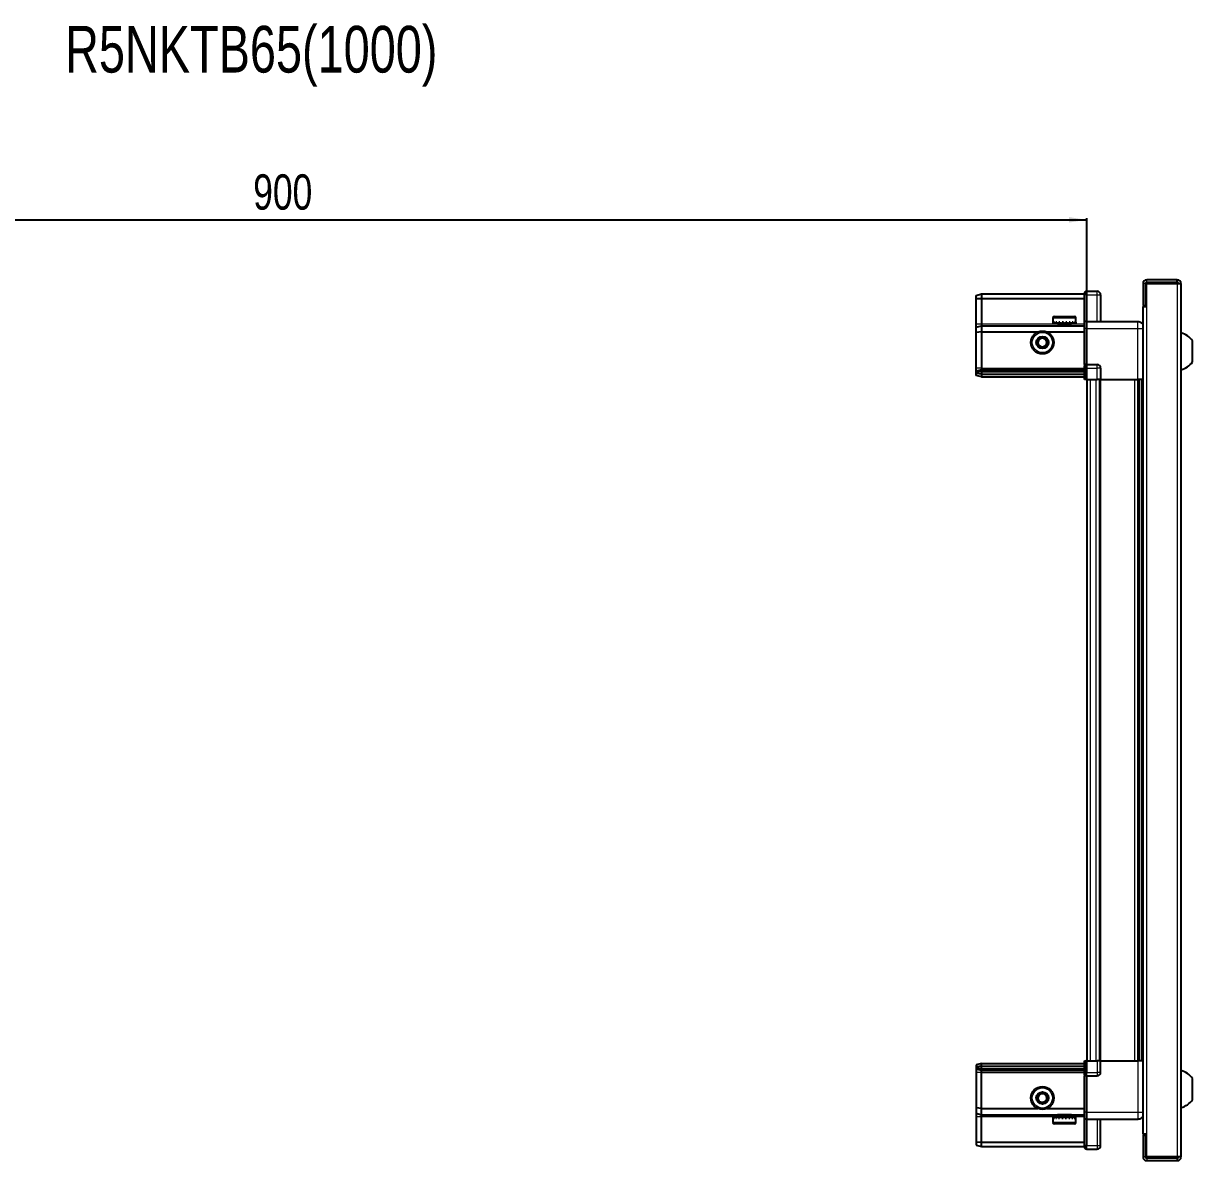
# Model space of a CAD drawing. Header units: millimetres. Extents: x 899 to 3479, y 107 to 1889.
# Drawn here: x 2063 to 2725, y 1244 to 1889 of the extents above; entities that cross this region are included whole.
import ezdxf

# ---------------------------------------------------------------- set-up
doc = ezdxf.new("R2010")
doc.units = ezdxf.units.MM
doc.layers.add('FORMAT', color=7, linetype='Continuous')
doc.styles.add('SLDTEXTSTYLE0', font='TXT', dxfattribs={"width": 0.75})
doc.dimstyles.new('SLDDIMSTYLE0', dxfattribs={"dimtxt": 20, "dimasz": 10, "dimexe": 0, "dimexo": 0.0625, "dimgap": 5, "dimtad": 2, "dimdec": 1, "dimrnd": 1e-09, "dimzin": 12, "dimdsep": 46, "dimtxsty": 'SLDTEXTSTYLE0', "dimsah": 1, "dimcen": 0.09, "dimadec": 0, "dimazin": 3, "dimtfac": 1, "dimtofl": 0, "dimtmove": 0, "dimatfit": 3, "dimfxl": 0, "dimfrac": 2, "dimtolj": 1, "dimtzin": 12, "dimarcsym": 0})

# ---------------------------------------------------------------- blocks, each defined once
blk = doc.blocks.new('_D_4')
at = {"layer": 'FORMAT'}
for p, q in [((1764.9, 1686.94), (1764.9, 1778.43)), ((1764.9, 1777.43), (2664.9, 1777.43)), ((2664.9, 1686.94), (2664.9, 1778.43))]:
    blk.add_line(p, q, dxfattribs=at)
for points in [[(1764.9, 1777.43), (1774.9, 1775.9), (1774.9, 1778.97)], [(2664.9, 1777.43), (2654.9, 1778.97), (2654.9, 1775.9)]]:
    blk.add_solid(points, dxfattribs=at)
at = {"layer": 'FORMAT', "insert": (2192.73, 1803.22), "char_height": 20, "attachment_point": 1, "style": 'SLDTEXTSTYLE0'}
blk.add_mtext('900', dxfattribs=at)

msp = doc.modelspace()

# ---------------------------------------------------------------- linework, layer by layer
at = {"color": 7, "linetype": 'Continuous', "lineweight": 25}
for p, q in [((2716.15, 1743.43), (2698.85, 1743.43)), ((2716.15, 1741.93), (2698.85, 1741.93)), ((2716.15, 1741.93), (2716.15, 1743.43)), ((2602.25, 1734.63), (2605.25, 1735.43)), ((2605.25, 1735.43), (2605.25, 1732.93)), ((2605.25, 1735.43), (2663.55, 1735.43)), ((2664.41, 1736.93), (2663.55, 1736.43)), ((2664.41, 1736.93), (2663.55, 1736.43)), ((2663.55, 1736.43), (2663.55, 1734.93)), ((2664.75, 1736.93), (2664.41, 1736.93)), ((2664.75, 1736.93), (2664.41, 1736.93)), ((2664.75, 1736.93), (2664.75, 1736.93)), ((2664.75, 1734.93), (2664.75, 1736.93)), ((2664.75, 1736.93), (2670.75, 1736.93)), ((2696.75, 1741.33), (2696.75, 1728.93)), ((2698.25, 1741.33), (2698.25, 1728.93)), ((2698.75, 1728.43), (2698.75, 1741.33)), ((2698.75, 1741.33), (2716.15, 1741.33)), ((2716.15, 1741.33), (2718.25, 1741.33)), ((2718.25, 1741.33), (2718.25, 1246.53)), ((2602.25, 1732.78), (2602.25, 1734.63)), ((2602.25, 1732.78), (2605.25, 1732.93)), ((2602.25, 1718.43), (2602.25, 1732.78)), ((2605.25, 1732.93), (2605.25, 1718.43)), ((2605.25, 1732.93), (2663.55, 1732.93)), ((2663.55, 1720.13), (2663.55, 1734.93)), ((2664.75, 1734.93), (2664.75, 1720.13)), ((2672.75, 1734.93), (2672.75, 1719.93)), ((2696.75, 1728.93), (2698.25, 1728.93)), ((2646.55, 1722.63), (2657.95, 1722.63)), ((2696.65, 1728.43), (2696.65, 1259.43)), ((2696.65, 1728.43), (2698.75, 1728.43)), ((2602.25, 1716.63), (2602.25, 1718.43)), ((2602.25, 1716.63), (2605.25, 1717.43)), ((2602.25, 1713.6), (2602.25, 1716.63)), ((2605.25, 1718.43), (2605.25, 1717.43)), ((2605.25, 1717.43), (2605.25, 1713.93)), ((2605.25, 1717.43), (2663.55, 1717.43)), ((2645.75, 1721.83), (2645.75, 1718.93)), ((2645.75, 1718.93), (2645.79, 1718.93)), ((2645.91, 1719.43), (2645.79, 1719.43)), ((2645.79, 1719.43), (2645.79, 1718.93)), ((2645.79, 1718.93), (2645.91, 1718.93)), ((2645.91, 1719.43), (2645.91, 1718.93)), ((2645.91, 1718.93), (2646.32, 1718.93)), ((2646.66, 1719.43), (2646.32, 1719.43)), ((2646.32, 1719.43), (2646.32, 1718.93)), ((2646.32, 1718.93), (2646.66, 1718.93)), ((2646.66, 1719.43), (2646.66, 1718.93)), ((2646.66, 1718.93), (2647.43, 1718.93)), ((2647.95, 1719.43), (2647.43, 1719.43)), ((2647.43, 1719.43), (2647.43, 1718.93)), ((2647.43, 1718.93), (2647.95, 1718.93)), ((2647.85, 1718.93), (2647.85, 1718.83)), ((2647.85, 1718.83), (2656.65, 1718.83)), ((2647.95, 1719.43), (2647.95, 1718.93)), ((2647.95, 1718.93), (2649.01, 1718.93)), ((2648.25, 1718.43), (2648.94, 1717.95)), ((2648.25, 1718.43), (2656.25, 1718.43)), ((2648.94, 1717.95), (2648.25, 1717.47)), ((2648.25, 1717.47), (2648.25, 1717.43)), ((2648.25, 1717.47), (2656.25, 1717.47)), ((2648.94, 1717.95), (2655.56, 1717.95)), ((2649.67, 1719.43), (2649.01, 1719.43)), ((2649.01, 1719.43), (2649.01, 1718.93)), ((2649.01, 1718.93), (2649.67, 1718.93)), ((2649.67, 1719.43), (2649.67, 1718.93)), ((2649.67, 1718.93), (2650.91, 1718.93)), ((2651.64, 1719.43), (2650.91, 1719.43)), ((2650.91, 1719.43), (2650.91, 1718.93)), ((2650.91, 1718.93), (2651.34, 1718.93)), ((2651.34, 1719.43), (2651.34, 1718.93)), ((2651.64, 1719.43), (2651.64, 1718.93)), ((2651.64, 1718.93), (2652.94, 1718.93)), ((2653.67, 1719.43), (2652.94, 1719.43)), ((2652.94, 1719.43), (2652.94, 1718.93)), ((2653.21, 1719.43), (2653.21, 1718.93)), ((2653.21, 1718.93), (2653.67, 1718.93)), ((2653.67, 1719.43), (2653.67, 1718.93)), ((2653.67, 1718.93), (2654.9, 1718.93)), ((2655.56, 1719.43), (2654.9, 1719.43)), ((2654.9, 1719.43), (2654.9, 1718.93)), ((2654.9, 1718.93), (2655.56, 1718.93)), ((2655.56, 1719.43), (2655.56, 1718.93)), ((2655.56, 1718.93), (2656.61, 1718.93)), ((2655.56, 1717.95), (2656.25, 1718.43)), ((2656.25, 1717.47), (2655.56, 1717.95)), ((2656.25, 1717.43), (2656.25, 1717.47)), ((2657.13, 1719.43), (2656.61, 1719.43)), ((2656.61, 1719.43), (2656.61, 1718.93)), ((2656.61, 1718.93), (2657.13, 1718.93)), ((2656.65, 1718.83), (2656.65, 1718.93)), ((2657.13, 1719.43), (2657.13, 1718.93)), ((2657.13, 1718.93), (2657.88, 1718.93)), ((2658.22, 1719.43), (2657.88, 1719.43)), ((2657.88, 1719.43), (2657.88, 1718.93)), ((2657.88, 1718.93), (2658.22, 1718.93)), ((2658.22, 1719.43), (2658.22, 1718.93)), ((2658.22, 1718.93), (2658.61, 1718.93)), ((2658.72, 1719.43), (2658.61, 1719.43)), ((2658.61, 1719.43), (2658.61, 1718.93)), ((2658.61, 1718.93), (2658.72, 1718.93)), ((2658.72, 1719.43), (2658.72, 1718.93)), ((2658.72, 1718.93), (2658.75, 1718.93)), ((2658.75, 1718.93), (2658.75, 1721.83)), ((2663.55, 1719.93), (2663.55, 1720.13)), ((2664.75, 1719.93), (2663.55, 1719.93)), ((2663.55, 1715.93), (2663.55, 1719.93)), ((2663.55, 1695.63), (2663.55, 1715.93)), ((2664.75, 1720.13), (2664.75, 1719.93)), ((2664.75, 1719.93), (2664.75, 1715.93)), ((2664.75, 1719.93), (2693.75, 1719.93)), ((2664.75, 1715.93), (2664.75, 1695.63)), ((2605.25, 1713.93), (2602.25, 1713.6)), ((2602.25, 1693.43), (2602.25, 1713.6)), ((2605.25, 1713.93), (2605.25, 1693.43)), ((2605.25, 1713.93), (2637.25, 1713.93)), ((2642.25, 1713.93), (2663.55, 1713.93)), ((2724.85, 1696.93), (2724.85, 1708.93)), ((2663.55, 1695.43), (2663.55, 1695.63)), ((2664.75, 1695.63), (2664.75, 1695.43)), ((2602.25, 1691.63), (2602.25, 1693.43)), ((2605.25, 1692.43), (2602.25, 1691.63)), ((2602.25, 1690.89), (2602.25, 1691.63)), ((2605.25, 1691.43), (2602.25, 1690.89)), ((2602.25, 1690.39), (2602.25, 1690.89)), ((2602.25, 1689.24), (2602.25, 1690.39)), ((2605.25, 1689.93), (2602.25, 1690.39)), ((2605.25, 1688.43), (2602.25, 1689.24)), ((2605.25, 1693.43), (2605.25, 1692.43)), ((2605.25, 1692.43), (2605.25, 1691.43)), ((2605.25, 1692.43), (2663.55, 1692.43)), ((2605.25, 1691.43), (2605.25, 1689.93)), ((2605.25, 1691.43), (2663.55, 1691.43)), ((2605.25, 1689.93), (2663.55, 1689.93)), ((2605.25, 1689.93), (2605.25, 1688.43)), ((2664.75, 1695.43), (2663.55, 1695.43)), ((2663.55, 1695.43), (2663.55, 1694.76)), ((2663.55, 1686.93), (2663.55, 1694.76)), ((2664.41, 1693.43), (2664.41, 1686.93)), ((2664.75, 1693.43), (2664.75, 1695.43)), ((2664.75, 1695.43), (2670.75, 1695.43)), ((2664.75, 1693.43), (2664.75, 1695.43)), ((2664.75, 1693.43), (2664.75, 1686.93)), ((2672.75, 1693.43), (2672.75, 1686.93)), ((2605.25, 1688.43), (2663.55, 1688.43)), ((2664.41, 1686.93), (2663.55, 1686.93)), ((2664.75, 1686.93), (2664.41, 1686.93)), ((2664.75, 1686.93), (2670.75, 1686.93)), ((2664.9, 1686.93), (2664.9, 1300.93)), ((2672.75, 1686.93), (2670.75, 1686.93)), ((2672.1, 1686.93), (2672.1, 1300.93)), ((2672.75, 1686.93), (2693.75, 1686.93)), ((2694.77, 1300.93), (2694.77, 1686.93)), ((2694.81, 1300.93), (2694.81, 1686.93)), ((2696.6, 1686.93), (2696.6, 1300.93)), ((2605.25, 1299.43), (2602.25, 1298.63)), ((2602.25, 1298.63), (2602.25, 1297.48)), ((2605.25, 1297.93), (2605.25, 1299.43)), ((2605.25, 1299.43), (2663.55, 1299.43)), ((2663.55, 1293.11), (2663.55, 1300.93)), ((2663.55, 1300.93), (2664.41, 1300.93)), ((2664.41, 1300.93), (2664.41, 1300.93)), ((2664.41, 1300.93), (2664.41, 1294.43)), ((2664.75, 1300.93), (2664.41, 1300.93)), ((2664.75, 1300.93), (2664.75, 1294.43)), ((2664.75, 1300.93), (2664.75, 1300.93)), ((2664.75, 1300.93), (2670.75, 1300.93)), ((2664.75, 1300.93), (2664.75, 1294.43)), ((2672.75, 1300.93), (2670.75, 1300.93)), ((2672.75, 1294.43), (2672.75, 1300.93)), ((2672.75, 1300.93), (2693.75, 1300.93)), ((2605.25, 1297.93), (2602.25, 1297.48)), ((2602.25, 1297.48), (2602.25, 1296.98)), ((2605.25, 1296.43), (2602.25, 1296.98)), ((2602.25, 1296.98), (2602.25, 1296.24)), ((2605.25, 1295.43), (2602.25, 1296.24)), ((2602.25, 1296.24), (2602.25, 1294.43)), ((2602.25, 1294.43), (2602.25, 1274.27)), ((2605.25, 1296.43), (2605.25, 1297.93)), ((2605.25, 1297.93), (2663.55, 1297.93)), ((2605.25, 1296.43), (2663.55, 1296.43)), ((2605.25, 1295.43), (2605.25, 1296.43)), ((2605.25, 1295.43), (2663.55, 1295.43)), ((2605.25, 1294.43), (2605.25, 1295.43)), ((2605.25, 1273.93), (2605.25, 1294.43)), ((2663.55, 1293.11), (2663.55, 1292.43)), ((2664.75, 1292.43), (2663.55, 1292.43)), ((2663.55, 1292.23), (2663.55, 1292.43)), ((2663.55, 1271.93), (2663.55, 1292.23)), ((2664.75, 1292.43), (2664.75, 1294.43)), ((2664.75, 1292.43), (2664.75, 1292.23)), ((2664.75, 1292.43), (2670.75, 1292.43)), ((2664.75, 1292.23), (2664.75, 1271.93)), ((2724.85, 1278.93), (2724.85, 1290.93)), ((2605.25, 1273.93), (2602.25, 1274.27)), ((2602.25, 1274.27), (2602.25, 1271.24)), ((2605.25, 1273.93), (2637.25, 1273.93)), ((2605.25, 1270.43), (2605.25, 1273.93)), ((2642.25, 1273.93), (2663.55, 1273.93)), ((2663.55, 1267.93), (2663.55, 1271.93)), ((2664.75, 1271.93), (2664.75, 1267.93)), ((2602.25, 1271.24), (2605.25, 1270.43)), ((2602.25, 1271.24), (2602.25, 1269.43)), ((2602.25, 1269.43), (2602.25, 1255.09)), ((2605.25, 1270.43), (2663.55, 1270.43)), ((2605.25, 1269.43), (2605.25, 1270.43)), ((2605.25, 1254.93), (2605.25, 1269.43)), ((2645.75, 1268.93), (2645.75, 1266.03)), ((2645.77, 1268.93), (2645.75, 1268.93)), ((2645.77, 1268.43), (2645.77, 1268.93)), ((2645.86, 1268.93), (2645.77, 1268.93)), ((2645.77, 1268.43), (2645.86, 1268.43)), ((2645.86, 1268.43), (2645.86, 1268.93)), ((2646.24, 1268.93), (2645.86, 1268.93)), ((2646.24, 1268.43), (2646.24, 1268.93)), ((2646.56, 1268.93), (2646.24, 1268.93)), ((2646.24, 1268.43), (2646.56, 1268.43)), ((2657.95, 1265.23), (2646.55, 1265.23)), ((2646.56, 1268.43), (2646.56, 1268.93)), ((2647.29, 1268.93), (2646.56, 1268.93)), ((2647.29, 1268.43), (2647.29, 1268.93)), ((2647.8, 1268.93), (2647.29, 1268.93)), ((2647.29, 1268.43), (2647.8, 1268.43)), ((2647.8, 1268.43), (2647.8, 1268.93)), ((2648.84, 1268.93), (2647.8, 1268.93)), ((2647.85, 1269.03), (2647.85, 1268.93)), ((2656.65, 1269.03), (2647.85, 1269.03)), ((2648.25, 1270.43), (2648.25, 1270.4)), ((2648.25, 1270.4), (2648.94, 1269.92)), ((2656.25, 1270.4), (2648.25, 1270.4)), ((2648.94, 1269.92), (2648.25, 1269.43)), ((2656.25, 1269.43), (2648.25, 1269.43)), ((2648.84, 1268.43), (2648.84, 1268.93)), ((2649.49, 1268.93), (2648.84, 1268.93)), ((2648.84, 1268.43), (2649.49, 1268.43)), ((2655.56, 1269.92), (2648.94, 1269.92)), ((2649.49, 1268.43), (2649.49, 1268.93)), ((2650.71, 1268.93), (2649.49, 1268.93)), ((2650.71, 1268.43), (2650.71, 1268.93)), ((2651.21, 1268.93), (2650.71, 1268.93)), ((2650.71, 1268.43), (2651.44, 1268.43)), ((2651.21, 1268.43), (2651.21, 1268.93)), ((2651.44, 1268.43), (2651.44, 1268.93)), ((2652.74, 1268.93), (2651.44, 1268.93)), ((2652.74, 1268.43), (2652.74, 1268.93)), ((2652.74, 1268.43), (2653.47, 1268.43)), ((2653.08, 1268.43), (2653.08, 1268.93)), ((2653.47, 1268.93), (2653.08, 1268.93)), ((2653.47, 1268.43), (2653.47, 1268.93)), ((2654.72, 1268.93), (2653.47, 1268.93)), ((2654.72, 1268.43), (2654.72, 1268.93)), ((2655.39, 1268.93), (2654.72, 1268.93)), ((2654.72, 1268.43), (2655.39, 1268.43)), ((2655.39, 1268.43), (2655.39, 1268.93)), ((2656.46, 1268.93), (2655.39, 1268.93)), ((2655.56, 1269.92), (2656.25, 1270.4)), ((2656.25, 1269.43), (2655.56, 1269.92)), ((2656.25, 1270.4), (2656.25, 1270.43)), ((2656.46, 1268.43), (2656.46, 1268.93)), ((2656.99, 1268.93), (2656.46, 1268.93)), ((2656.46, 1268.43), (2656.99, 1268.43)), ((2656.65, 1268.93), (2656.65, 1269.03)), ((2656.99, 1268.43), (2656.99, 1268.93)), ((2657.78, 1268.93), (2656.99, 1268.93)), ((2657.78, 1268.43), (2657.78, 1268.93)), ((2658.13, 1268.93), (2657.78, 1268.93)), ((2657.78, 1268.43), (2658.13, 1268.43)), ((2658.13, 1268.43), (2658.13, 1268.93)), ((2658.56, 1268.93), (2658.13, 1268.93)), ((2658.56, 1268.43), (2658.56, 1268.93)), ((2658.7, 1268.93), (2658.56, 1268.93)), ((2658.56, 1268.43), (2658.7, 1268.43)), ((2658.7, 1268.43), (2658.7, 1268.93)), ((2658.75, 1268.93), (2658.7, 1268.93)), ((2658.75, 1266.03), (2658.75, 1268.93)), ((2664.75, 1267.93), (2663.55, 1267.93)), ((2663.55, 1267.73), (2663.55, 1267.93)), ((2663.55, 1252.93), (2663.55, 1267.73)), ((2664.75, 1267.93), (2664.75, 1267.73)), ((2664.75, 1267.93), (2693.75, 1267.93)), ((2664.75, 1267.73), (2664.75, 1252.93)), ((2664.75, 1267.73), (2664.75, 1252.93)), ((2672.75, 1252.93), (2672.75, 1267.93)), ((2698.75, 1259.43), (2696.65, 1259.43)), ((2696.75, 1258.93), (2696.75, 1246.53)), ((2696.75, 1258.93), (2698.25, 1258.93)), ((2698.25, 1258.93), (2698.25, 1246.53)), ((2698.75, 1246.53), (2698.75, 1259.43)), ((2602.25, 1255.09), (2605.25, 1254.93)), ((2602.25, 1255.09), (2602.25, 1253.24)), ((2602.25, 1253.24), (2605.25, 1252.43)), ((2605.25, 1254.93), (2663.55, 1254.93)), ((2605.25, 1252.43), (2605.25, 1254.93)), ((2605.25, 1252.43), (2663.55, 1252.43)), ((2663.55, 1252.93), (2663.55, 1251.43)), ((2664.75, 1250.93), (2664.75, 1252.93)), ((2663.55, 1251.43), (2664.41, 1250.93)), ((2664.75, 1250.93), (2664.41, 1250.93)), ((2664.75, 1250.93), (2670.75, 1250.93)), ((2716.15, 1246.53), (2698.75, 1246.53)), ((2698.85, 1245.93), (2716.15, 1245.93)), ((2718.25, 1246.53), (2716.15, 1246.53)), ((2716.15, 1245.93), (2716.15, 1244.43)), ((2698.85, 1244.43), (2716.15, 1244.43))]:
    msp.add_line(p, q, dxfattribs=at)
at = {"color": 8, "linetype": 'Continuous', "lineweight": 18}
for p, q in [((2698.85, 1741.93), (2698.85, 1743.43)), ((2670.75, 1734.93), (2670.75, 1736.93)), ((2698.25, 1741.33), (2696.75, 1741.33)), ((2716.15, 1741.33), (2716.15, 1246.53)), ((2664.75, 1734.93), (2663.55, 1734.93)), ((2664.75, 1734.93), (2670.75, 1734.93)), ((2670.75, 1719.93), (2670.75, 1734.93)), ((2670.75, 1734.93), (2672.75, 1734.93)), ((2698.75, 1728.43), (2698.75, 1259.43)), ((2602.25, 1718.43), (2605.25, 1718.43)), ((2605.25, 1718.43), (2648.25, 1718.43)), ((2645.75, 1721.83), (2658.75, 1721.83)), ((2656.25, 1718.43), (2663.55, 1718.43)), ((2663.55, 1720.13), (2664.75, 1720.13)), ((2664.75, 1715.93), (2663.55, 1715.93)), ((2664.75, 1715.93), (2693.75, 1715.93)), ((2693.75, 1686.93), (2693.75, 1715.93)), ((2663.55, 1695.63), (2664.75, 1695.63)), ((2605.25, 1693.43), (2602.25, 1693.43)), ((2605.25, 1693.43), (2663.55, 1693.43)), ((2664.75, 1693.43), (2664.41, 1693.43)), ((2664.75, 1693.43), (2670.75, 1693.43)), ((2670.75, 1693.43), (2670.75, 1695.43)), ((2670.75, 1686.93), (2670.75, 1693.43)), ((2672.75, 1693.43), (2670.75, 1693.43)), ((2666.9, 1686.93), (2666.9, 1300.93)), ((2670.1, 1686.93), (2670.1, 1300.93)), ((2672.75, 1686.93), (2672.75, 1300.93)), ((2692.15, 1300.93), (2692.15, 1686.93)), ((2693.56, 1686.93), (2693.56, 1300.93)), ((2696.01, 1300.93), (2696.01, 1686.93)), ((2664.75, 1300.93), (2664.41, 1300.93)), ((2670.75, 1300.93), (2670.75, 1294.43)), ((2693.75, 1300.93), (2693.75, 1271.93)), ((2605.25, 1294.43), (2602.25, 1294.43)), ((2605.25, 1294.43), (2663.55, 1294.43)), ((2664.75, 1292.23), (2663.55, 1292.23)), ((2664.75, 1294.43), (2664.41, 1294.43)), ((2664.75, 1294.43), (2670.75, 1294.43)), ((2672.75, 1294.43), (2670.75, 1294.43)), ((2670.75, 1294.43), (2670.75, 1292.43)), ((2664.75, 1271.93), (2663.55, 1271.93)), ((2664.75, 1271.93), (2693.75, 1271.93)), ((2602.25, 1269.43), (2605.25, 1269.43)), ((2605.25, 1269.43), (2648.25, 1269.43)), ((2658.75, 1266.03), (2645.75, 1266.03)), ((2656.25, 1269.43), (2663.55, 1269.43)), ((2664.75, 1267.73), (2663.55, 1267.73)), ((2670.75, 1267.93), (2670.75, 1252.93)), ((2664.75, 1252.93), (2663.55, 1252.93)), ((2664.75, 1252.93), (2670.75, 1252.93)), ((2670.75, 1252.93), (2672.75, 1252.93)), ((2670.75, 1252.93), (2670.75, 1250.93)), ((2698.25, 1246.53), (2696.75, 1246.53)), ((2698.85, 1245.93), (2698.85, 1244.43))]:
    msp.add_line(p, q, dxfattribs=at)
at = {"color": 7, "linetype": 'Continuous', "lineweight": 25}
for centre, radius in [((2639.75, 1707.93), 6.5), ((2639.75, 1707.93), 3.46), ((2639.75, 1279.93), 6.5), ((2639.75, 1279.93), 3.46)]:
    msp.add_circle(centre, radius, dxfattribs=at)
at = {"color": 8, "linetype": 'Continuous', "lineweight": 18}
for centre in [(2639.75, 1707.93), (2639.75, 1279.93)]:
    msp.add_circle(centre, 5.7, dxfattribs=at)
at = {"color": 7, "linetype": 'Continuous', "lineweight": 25}
for centre, radius, start, end in [((2698.85, 1741.33), 2.1, 90, 180), ((2698.85, 1741.33), 0.6, 90, 180), ((2716.15, 1741.33), 2.1, 0, 90), ((2716.15, 1741.33), 0.6, 0, 90), ((2670.75, 1734.93), 2, 0, 90), ((2646.55, 1721.83), 0.8, 90, 180), ((2657.95, 1721.83), 0.8, 0, 90), ((2647.85, 1718.43), 0.4, 0, 90), ((2656.65, 1718.43), 0.4, 90, 180), ((2639.75, 1707.93), 2.5, 120.74103, 180.74103), ((2639.75, 1707.93), 2.5, 60.74103, 120.74103), ((2639.75, 1707.93), 2.5, 0.74103, 60.74103), ((2715.22, 1701.91), 11.91, 36.1266, 75.29965), ((2639.75, 1707.93), 2.5, 180.74103, 240.74103), ((2639.75, 1707.93), 2.5, 240.74103, 300.74103), ((2639.75, 1707.93), 2.5, 300.74103, 0.74103), ((2715.22, 1703.96), 11.91, 284.70035, 323.8734), ((2670.75, 1693.43), 2, 0, 90), ((2670.75, 1294.43), 2, 270, 0), ((2715.22, 1283.91), 11.91, 36.1266, 75.29965), ((2639.75, 1279.93), 2.5, 155.91157, 215.91157), ((2639.75, 1279.93), 2.5, 95.91157, 155.91157), ((2639.75, 1279.93), 2.5, 215.91157, 275.91157), ((2639.75, 1279.93), 2.5, 35.91157, 95.91157), ((2639.75, 1279.93), 2.5, 275.91157, 335.91157), ((2639.75, 1279.93), 2.5, 335.91157, 35.91157), ((2715.22, 1285.96), 11.91, 284.70035, 323.8734), ((2646.55, 1266.03), 0.8, 180, 270), ((2647.85, 1269.43), 0.4, 270, 360), ((2656.65, 1269.43), 0.4, 180, 270), ((2657.95, 1266.03), 0.8, 270, 360), ((2670.75, 1252.93), 2, 270, 0), ((2698.85, 1246.53), 2.1, 180, 270), ((2698.85, 1246.53), 0.6, 180, 270), ((2716.15, 1246.53), 0.6, 270, 0), ((2716.15, 1246.53), 2.1, 270, 0)]:
    msp.add_arc(centre, radius, start, end, dxfattribs=at)
for centre, start_param, end_param in [((2660.95, 1693.43), 0, 0.722734), ((2660.95, 1294.43), 5.560451, 6.283185)]:
    msp.add_ellipse(centre, major_axis=(3.46, 0), ratio=0.57735, start_param=start_param, end_param=end_param, dxfattribs=at)
for points, knots in [([(2693.75, 1719.93), (2694.19, 1719.89), (2694.87, 1719.82), (2695.68, 1719.38), (2696.23, 1718.94), (2696.51, 1718.57), (2696.65, 1718.39)], [0, 0, 0, 0, 0.384298, 0.591173, 0.802437, 1, 1, 1, 1]), ([(2637.23, 1709.34), (2637.67, 1709.61), (2638.5, 1710.1), (2639.33, 1710.59), (2639.71, 1710.82)], [0, 0, 0, 0, 0.534686, 1, 1, 1, 1]), ([(2637.27, 1706.46), (2637.27, 1706.58), (2637.26, 1707.18), (2637.24, 1708.18), (2637.23, 1709), (2637.23, 1709.34)], [0, 0, 0, 0, 0.1331247, 0.6370994, 1, 1, 1, 1]), ([(2639.71, 1710.82), (2640.16, 1710.57), (2641, 1710.1), (2641.84, 1709.63), (2642.23, 1709.41)], [0, 0, 0, 0, 0.534686, 1, 1, 1, 1]), ([(2642.23, 1709.41), (2642.23, 1709.06), (2642.24, 1708.24), (2642.26, 1707.25), (2642.27, 1706.65), (2642.27, 1706.52)], [0, 0, 0, 0, 0.3629006, 0.8668753, 1, 1, 1, 1]), ([(2639.79, 1705.05), (2639.34, 1705.3), (2638.49, 1705.77), (2637.66, 1706.24), (2637.27, 1706.46)], [0, 0, 0, 0, 0.534686, 1, 1, 1, 1]), ([(2642.27, 1706.52), (2641.82, 1706.26), (2640.99, 1705.77), (2640.17, 1705.28), (2639.79, 1705.05)], [0, 0, 0, 0, 0.534686, 1, 1, 1, 1]), ([(2696.6, 1686.93), (2696.56, 1686.93), (2696.34, 1686.93), (2695.62, 1686.93), (2694.66, 1686.93), (2694.01, 1686.93), (2693.75, 1686.93)], [0, 0, 0, 0, 0.071707, 0.420979, 0.770251, 1, 1, 1, 1]), ([(2696.65, 1300.93), (2696.6, 1300.93), (2696.36, 1300.93), (2695.62, 1300.93), (2694.66, 1300.93), (2694.01, 1300.93), (2693.75, 1300.93)], [0, 0, 0, 0, 0.099319, 0.438202, 0.777085, 1, 1, 1, 1]), ([(2636.88, 1279.64), (2637.09, 1280.11), (2637.48, 1280.99), (2637.87, 1281.86), (2638.06, 1282.27)], [0, 0, 0, 0, 0.534686, 1, 1, 1, 1]), ([(2638.57, 1277.3), (2638.27, 1277.72), (2637.7, 1278.5), (2637.14, 1279.27), (2636.88, 1279.64)], [0, 0, 0, 0, 0.534686, 1, 1, 1, 1]), ([(2638.06, 1282.27), (2638.4, 1282.31), (2639.22, 1282.39), (2640.21, 1282.49), (2640.8, 1282.56), (2640.93, 1282.57)], [0, 0, 0, 0, 0.362901, 0.866875, 1, 1, 1, 1]), ([(2640.93, 1282.57), (2641.23, 1282.15), (2641.79, 1281.37), (2642.36, 1280.59), (2642.62, 1280.23)], [0, 0, 0, 0, 0.534686, 1, 1, 1, 1]), ([(2642.62, 1280.23), (2642.41, 1279.76), (2642.02, 1278.88), (2641.62, 1278), (2641.44, 1277.6)], [0, 0, 0, 0, 0.534686, 1, 1, 1, 1]), ([(2641.44, 1277.6), (2641.32, 1277.58), (2640.72, 1277.52), (2639.73, 1277.42), (2638.91, 1277.33), (2638.57, 1277.3)], [0, 0, 0, 0, 0.133125, 0.637099, 1, 1, 1, 1]), ([(2693.75, 1267.93), (2694.19, 1267.98), (2694.87, 1268.05), (2695.68, 1268.49), (2696.23, 1268.93), (2696.51, 1269.3), (2696.65, 1269.48)], [0, 0, 0, 0, 0.384298, 0.591173, 0.802437, 1, 1, 1, 1])]:
    msp.add_open_spline(points, degree=3, knots=knots, dxfattribs=at)
at = {"color": 8, "linetype": 'Continuous', "lineweight": 18}
for points in [[(2693.75, 1715.93), (2693.75, 1716.46), (2693.75, 1717.51), (2693.75, 1718.83), (2693.75, 1719.75), (2693.75, 1719.87), (2693.75, 1719.93)], [(2693.75, 1271.93), (2693.75, 1271.41), (2693.75, 1270.36), (2693.75, 1269.04), (2693.75, 1268.11), (2693.75, 1267.99), (2693.75, 1267.93)]]:
    msp.add_open_spline(points, degree=3, dxfattribs=at)
for points in [[(2693.75, 1715.93), (2694.19, 1715.93), (2694.87, 1715.93), (2695.68, 1715.93), (2696.23, 1715.93), (2696.51, 1715.93), (2696.65, 1715.93)], [(2693.75, 1271.93), (2694.19, 1271.93), (2694.87, 1271.93), (2695.68, 1271.93), (2696.23, 1271.93), (2696.51, 1271.93), (2696.65, 1271.93)]]:
    msp.add_open_spline(points, degree=3, knots=[0, 0, 0, 0, 0.384298, 0.591173, 0.802437, 1, 1, 1, 1], dxfattribs=at)

# ---------------------------------------------------------------- texts
at = {"layer": 'FORMAT', "insert": (2086.17, 1887.33), "char_height": 26.4583, "attachment_point": 1, "style": 'SLDTEXTSTYLE0'}
msp.add_mtext('R5NKTB65(1000)', dxfattribs=at)

# ---------------------------------------------------------------- dimensions: what is measured, and where the dimension line sits
at = {"layer": 'FORMAT'}
dim = msp.add_linear_dim(base=(2664.9, 1777.43), p1=(1764.9, 1686.93), p2=(2664.9, 1686.93), angle=0, dimstyle='SLDDIMSTYLE0', dxfattribs=at)
dim.commit()
dim.dimension.update_dxf_attribs({"geometry": '_D_4', "text_midpoint": (2214.9, 1777.43), "dimtype": 160})

doc.saveas('drawing.dxf')
